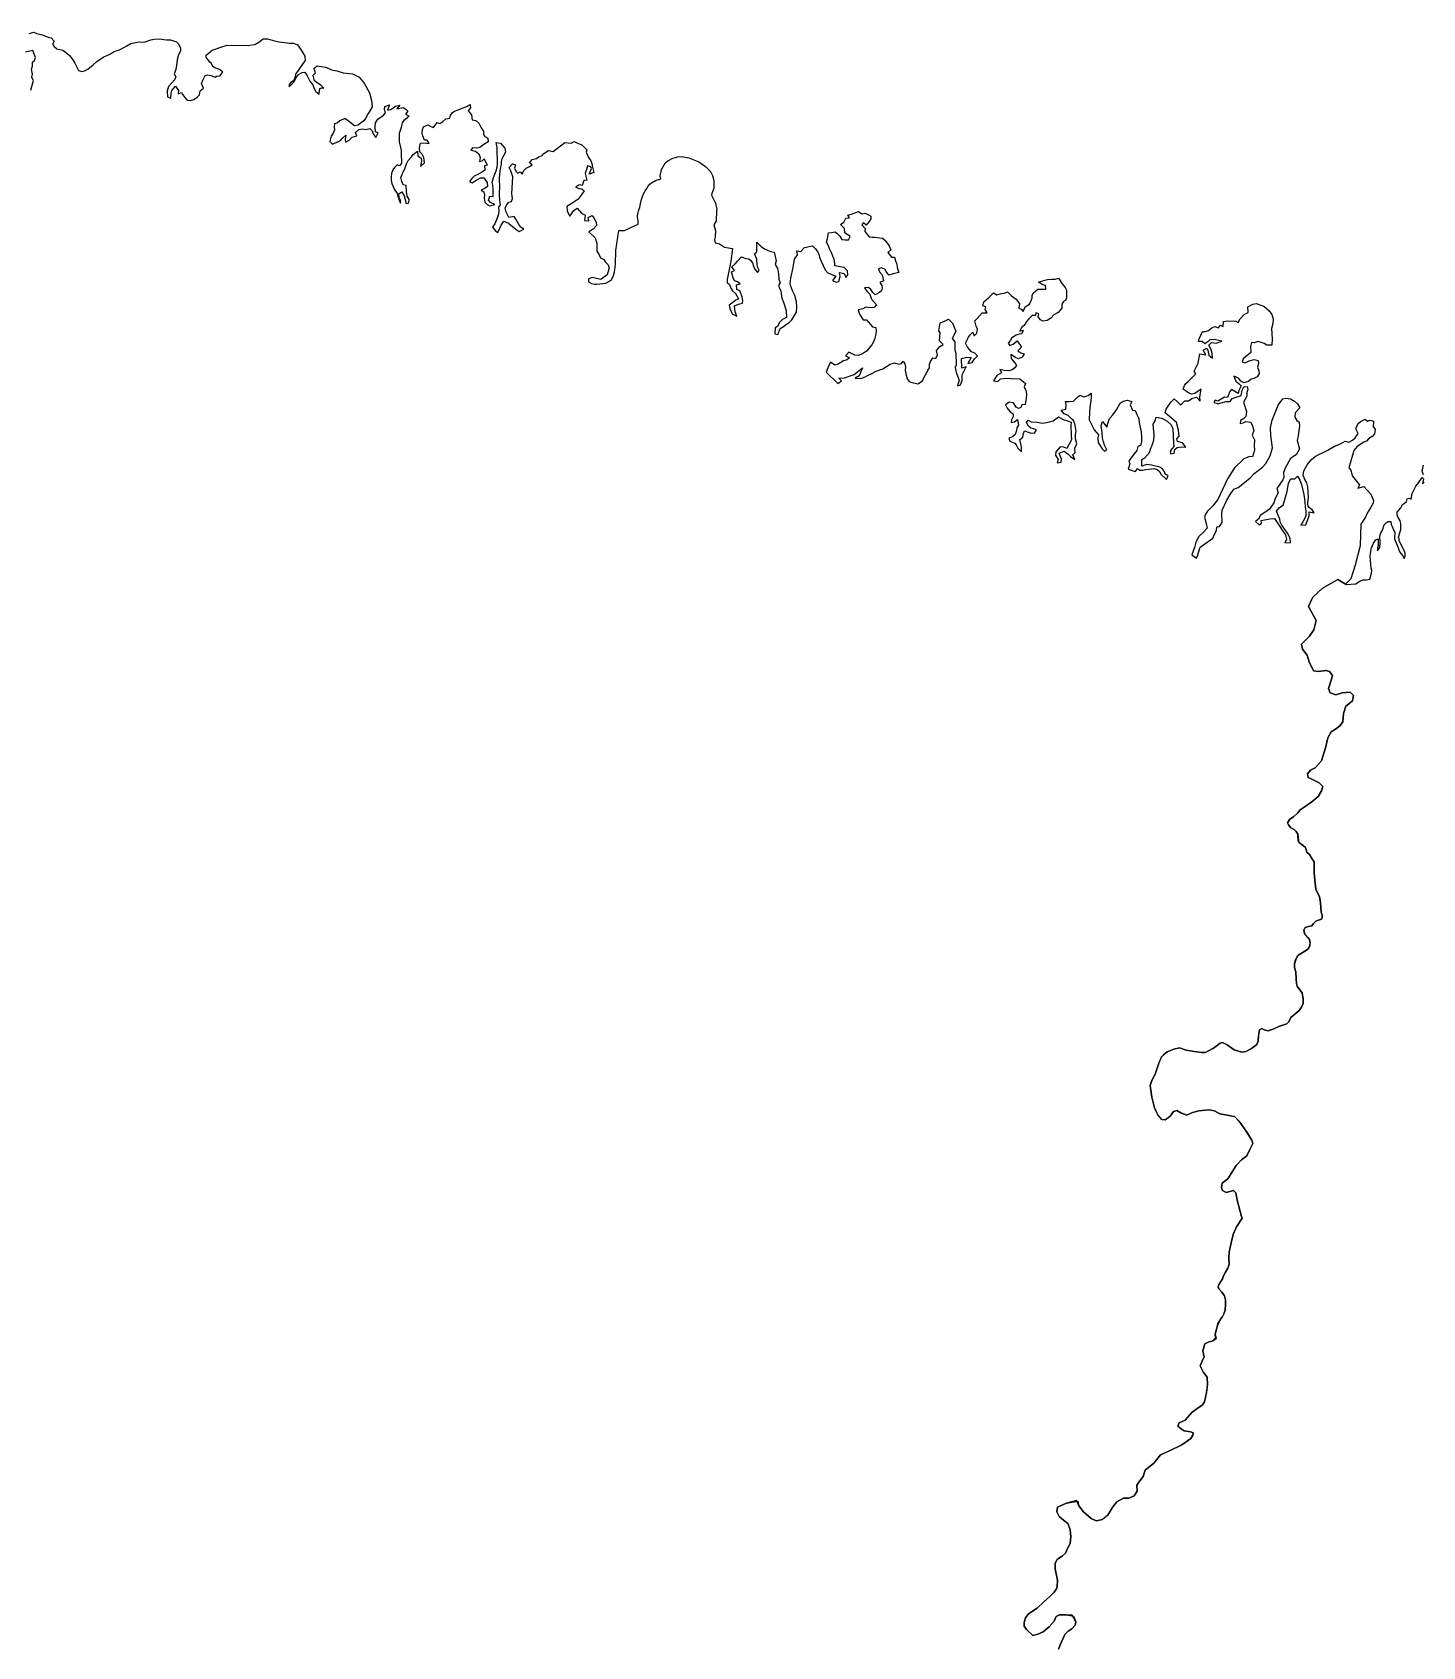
# Model space of a CAD drawing. Extents: x -74 to -34.8, y -33.8 to 5.3.
# Drawn here: x -47.581 to -46.018, y -2.397 to -0.581 of the extents above; entities that cross this region are included whole.
import ezdxf

# ---------------------------------------------------------------- set-up
doc = ezdxf.new("R2010")
doc.units = 0
doc.header["$LTSCALE"] = 2
doc.layers.add('UFEBRASIL', color=7, linetype='Continuous')

msp = doc.modelspace()

# ---------------------------------------------------------------- linework, layer by layer
at = {"layer": 'UFEBRASIL'}
for points in [[(-47.5847, -0.5829), (-47.5794, -0.5814), (-47.5761, -0.5826), (-47.57, -0.5841), (-47.5633, -0.587), (-47.5599, -0.5875), (-47.5565, -0.5915), (-47.5587, -0.5947), (-47.5566, -0.5973), (-47.5536, -0.6), (-47.5469, -0.6014), (-47.5424, -0.6047), (-47.5396, -0.6076), (-47.5356, -0.6125), (-47.5335, -0.6162), (-47.5293, -0.6243), (-47.5255, -0.6256), (-47.5225, -0.6247), (-47.5187, -0.6229), (-47.5129, -0.6178), (-47.5086, -0.6142), (-47.5017, -0.6092), (-47.4942, -0.6058), (-47.4893, -0.6029), (-47.4826, -0.6006), (-47.4748, -0.5965), (-47.4704, -0.5939), (-47.4653, -0.593), (-47.4611, -0.592), (-47.4578, -0.5926), (-47.4544, -0.592), (-47.4479, -0.59), (-47.4443, -0.5892), (-47.438, -0.5886), (-47.4333, -0.5893), (-47.4304, -0.5899), (-47.4258, -0.5899), (-47.4192, -0.592), (-47.4168, -0.5944), (-47.4147, -0.5993), (-47.4147, -0.6021), (-47.4171, -0.6077), (-47.4185, -0.6119), (-47.4186, -0.6161), (-47.4197, -0.6232), (-47.4217, -0.6279), (-47.4199, -0.6316), (-47.4213, -0.635), (-47.4279, -0.6422), (-47.4295, -0.6474), (-47.4291, -0.6538), (-47.4256, -0.6554), (-47.4251, -0.6497), (-47.4243, -0.6468), (-47.4203, -0.6421), (-47.4167, -0.6468), (-47.4174, -0.6504), (-47.4136, -0.6489), (-47.4121, -0.6516), (-47.4096, -0.6546), (-47.407, -0.6575), (-47.4031, -0.6582), (-47.3995, -0.6569), (-47.396, -0.6543), (-47.3933, -0.6515), (-47.3923, -0.6471), (-47.3889, -0.6443), (-47.3909, -0.6388), (-47.3892, -0.6346), (-47.3876, -0.6314), (-47.3872, -0.6302), (-47.3842, -0.6292), (-47.3805, -0.63), (-47.3776, -0.6309), (-47.3756, -0.632), (-47.3738, -0.6308), (-47.3698, -0.6305), (-47.3668, -0.626), (-47.3715, -0.6228), (-47.3758, -0.6213), (-47.3783, -0.6198), (-47.3798, -0.6166), (-47.3816, -0.615), (-47.3836, -0.6122), (-47.3859, -0.6093), (-47.3857, -0.6072), (-47.3788, -0.6013), (-47.3744, -0.5999), (-47.3691, -0.5982), (-47.362, -0.596), (-47.353, -0.5961), (-47.3496, -0.5958), (-47.3413, -0.5961), (-47.3368, -0.5959), (-47.3309, -0.5949), (-47.3266, -0.5925), (-47.3216, -0.5889), (-47.3167, -0.5889), (-47.309, -0.5911), (-47.3036, -0.592), (-47.2946, -0.5933), (-47.2921, -0.5934), (-47.2876, -0.5937), (-47.2829, -0.5956), (-47.2813, -0.5979), (-47.2783, -0.6025), (-47.2749, -0.6081), (-47.2742, -0.6132), (-47.2774, -0.6173), (-47.2806, -0.6222), (-47.2831, -0.6254), (-47.285, -0.6277), (-47.2861, -0.6323), (-47.2874, -0.6358), (-47.2906, -0.6377), (-47.2924, -0.64), (-47.2924, -0.6427), (-47.2897, -0.6402), (-47.2862, -0.6364), (-47.2849, -0.633), (-47.282, -0.6288), (-47.2779, -0.6264), (-47.2749, -0.6263), (-47.2723, -0.6302), (-47.269, -0.6364), (-47.2658, -0.6404), (-47.2651, -0.6425), (-47.2644, -0.6445), (-47.2623, -0.6479), (-47.2604, -0.6494), (-47.2589, -0.6513), (-47.2582, -0.6481), (-47.258, -0.6444), (-47.2557, -0.6439), (-47.2534, -0.644), (-47.2567, -0.6407), (-47.2607, -0.6381), (-47.2637, -0.6359), (-47.2646, -0.633), (-47.2653, -0.6295), (-47.2628, -0.6271), (-47.2636, -0.6242), (-47.2646, -0.622), (-47.2607, -0.6191), (-47.2513, -0.6206), (-47.2447, -0.6236), (-47.2387, -0.6248), (-47.2316, -0.627), (-47.2213, -0.6281), (-47.2135, -0.6317), (-47.208, -0.6384), (-47.202, -0.6495), (-47.1998, -0.6582), (-47.199, -0.6652), (-47.2015, -0.6695), (-47.2036, -0.6725), (-47.2066, -0.6784), (-47.2083, -0.6808), (-47.2125, -0.6838), (-47.2146, -0.6859), (-47.219, -0.6864), (-47.2272, -0.6801), (-47.2299, -0.6784), (-47.2355, -0.6808), (-47.2383, -0.6834), (-47.2413, -0.6844), (-47.2417, -0.6876), (-47.2413, -0.6911), (-47.2428, -0.6946), (-47.245, -0.6983), (-47.2465, -0.7041), (-47.2437, -0.7073), (-47.2405, -0.7056), (-47.2378, -0.7046), (-47.2348, -0.7032), (-47.2321, -0.6999), (-47.2285, -0.697), (-47.2294, -0.7018), (-47.2292, -0.705), (-47.2251, -0.7029), (-47.2216, -0.6992), (-47.2163, -0.6978), (-47.2176, -0.694), (-47.2141, -0.6906), (-47.2097, -0.6901), (-47.206, -0.6907), (-47.2016, -0.6895), (-47.1989, -0.6923), (-47.198, -0.6955), (-47.195, -0.6995), (-47.1921, -0.6945), (-47.1953, -0.6932), (-47.1956, -0.6878), (-47.1951, -0.6833), (-47.1925, -0.679), (-47.1864, -0.6746), (-47.1841, -0.672), (-47.1853, -0.6682), (-47.1847, -0.6648), (-47.1796, -0.6631), (-47.1819, -0.669), (-47.1781, -0.6681), (-47.1753, -0.6663), (-47.1728, -0.6644), (-47.168, -0.6632), (-47.1714, -0.6676), (-47.1641, -0.6659), (-47.161, -0.6678), (-47.1588, -0.67), (-47.1615, -0.6734), (-47.1578, -0.6752), (-47.1603, -0.6784), (-47.1633, -0.6807), (-47.1654, -0.683), (-47.1666, -0.6885), (-47.1686, -0.695), (-47.1688, -0.6982), (-47.1687, -0.7045), (-47.1671, -0.7109), (-47.1664, -0.7142), (-47.1666, -0.7173), (-47.1659, -0.7287), (-47.1683, -0.7315), (-47.1711, -0.7304), (-47.1738, -0.7333), (-47.1757, -0.736), (-47.1771, -0.74), (-47.1778, -0.7439), (-47.1777, -0.7475), (-47.1768, -0.7515), (-47.1754, -0.7548), (-47.1744, -0.7578), (-47.1711, -0.7626), (-47.1697, -0.7666), (-47.1688, -0.7702), (-47.1671, -0.7736), (-47.1673, -0.7702), (-47.1685, -0.7673), (-47.169, -0.763), (-47.1656, -0.7606), (-47.1629, -0.7652), (-47.1607, -0.774), (-47.1578, -0.773), (-47.1574, -0.7692), (-47.1597, -0.7656), (-47.1605, -0.7605), (-47.1607, -0.7538), (-47.1642, -0.7527), (-47.1657, -0.7492), (-47.1669, -0.7446), (-47.1656, -0.7419), (-47.1639, -0.7376), (-47.1624, -0.735), (-47.1605, -0.7294), (-47.1585, -0.7257), (-47.1547, -0.7213), (-47.1529, -0.7186), (-47.1482, -0.7151), (-47.1478, -0.7201), (-47.1439, -0.7228), (-47.1434, -0.7259), (-47.1448, -0.7321), (-47.1403, -0.7281), (-47.1408, -0.7223), (-47.1427, -0.7184), (-47.1455, -0.7156), (-47.1457, -0.7112), (-47.1445, -0.706), (-47.1411, -0.7055), (-47.1351, -0.7063), (-47.137, -0.7028), (-47.1401, -0.7025), (-47.1419, -0.6979), (-47.1429, -0.6949), (-47.1424, -0.6908), (-47.1413, -0.6877), (-47.1366, -0.6854), (-47.1332, -0.6874), (-47.1299, -0.6883), (-47.1261, -0.6829), (-47.1228, -0.6839), (-47.1196, -0.6818), (-47.1161, -0.6787), (-47.1117, -0.678), (-47.1108, -0.675), (-47.109, -0.6719), (-47.1065, -0.6701), (-47.1023, -0.6686), (-47.0978, -0.6667), (-47.0927, -0.6648), (-47.0887, -0.6626), (-47.0886, -0.6663), (-47.0911, -0.6696), (-47.0872, -0.6743), (-47.0864, -0.6797), (-47.0826, -0.6805), (-47.079, -0.6835), (-47.0763, -0.6887), (-47.0737, -0.6926), (-47.074, -0.6959), (-47.0723, -0.6984), (-47.0691, -0.7005), (-47.0687, -0.7045), (-47.0736, -0.7075), (-47.078, -0.7109), (-47.0814, -0.7117), (-47.0861, -0.7113), (-47.0879, -0.714), (-47.0827, -0.715), (-47.0792, -0.7179), (-47.0775, -0.722), (-47.0783, -0.7267), (-47.0752, -0.7259), (-47.0729, -0.7236), (-47.0696, -0.7306), (-47.0728, -0.7315), (-47.0722, -0.7363), (-47.0761, -0.7392), (-47.0795, -0.7409), (-47.0842, -0.7433), (-47.0868, -0.7459), (-47.0897, -0.7493), (-47.0864, -0.7508), (-47.082, -0.7476), (-47.0773, -0.745), (-47.0733, -0.745), (-47.0698, -0.7502), (-47.0692, -0.7546), (-47.072, -0.7565), (-47.0765, -0.7588), (-47.0735, -0.7606), (-47.0726, -0.7641), (-47.0729, -0.7679), (-47.0724, -0.7723), (-47.0696, -0.775), (-47.0667, -0.7765), (-47.0609, -0.7751), (-47.0659, -0.7728), (-47.0682, -0.77), (-47.0668, -0.7658), (-47.0631, -0.7661), (-47.0631, -0.7584), (-47.0634, -0.7534), (-47.0639, -0.7504), (-47.0627, -0.7448), (-47.0595, -0.7372), (-47.0586, -0.7331), (-47.0581, -0.7292), (-47.058, -0.7258), (-47.0584, -0.7156), (-47.0584, -0.711), (-47.0595, -0.7051), (-47.0548, -0.7061), (-47.0499, -0.7115), (-47.0492, -0.7161), (-47.0512, -0.7202), (-47.0531, -0.7236), (-47.0538, -0.7266), (-47.054, -0.7302), (-47.055, -0.7346), (-47.0556, -0.738), (-47.0561, -0.7451), (-47.0562, -0.7488), (-47.056, -0.7531), (-47.0561, -0.7637), (-47.0559, -0.7709), (-47.0549, -0.7754), (-47.0571, -0.7781), (-47.0567, -0.782), (-47.0568, -0.7859), (-47.058, -0.7892), (-47.0612, -0.7966), (-47.0636, -0.8005), (-47.0608, -0.8044), (-47.0577, -0.8063), (-47.0553, -0.8017), (-47.0538, -0.7982), (-47.0509, -0.7937), (-47.0456, -0.796), (-47.0431, -0.7982), (-47.0396, -0.8007), (-47.0372, -0.803), (-47.0337, -0.8055), (-47.0284, -0.8029), (-47.0317, -0.8004), (-47.034, -0.7976), (-47.0361, -0.7942), (-47.0374, -0.7915), (-47.0395, -0.7886), (-47.0454, -0.7898), (-47.0485, -0.7835), (-47.0493, -0.779), (-47.0481, -0.7756), (-47.0453, -0.7725), (-47.0424, -0.7715), (-47.0412, -0.7682), (-47.0418, -0.763), (-47.0409, -0.7438), (-47.0431, -0.7371), (-47.0448, -0.7335), (-47.0411, -0.7293), (-47.0378, -0.7304), (-47.0388, -0.7341), (-47.0376, -0.7374), (-47.0353, -0.7397), (-47.0325, -0.7383), (-47.0303, -0.7408), (-47.0283, -0.7369), (-47.026, -0.734), (-47.0219, -0.7322), (-47.0191, -0.7304), (-47.0222, -0.7282), (-47.0189, -0.7243), (-47.0142, -0.7233), (-47.0114, -0.7215), (-47.0079, -0.7199), (-47.0059, -0.7178), (-47.0008, -0.7144), (-46.9954, -0.7154), (-46.9822, -0.7053), (-46.9754, -0.7059), (-46.9719, -0.7042), (-46.9687, -0.7058), (-46.9632, -0.7078), (-46.9577, -0.7134), (-46.9584, -0.7163), (-46.9569, -0.7195), (-46.9557, -0.7222), (-46.9531, -0.7259), (-46.952, -0.729), (-46.9513, -0.7331), (-46.9497, -0.7391), (-46.9548, -0.7409), (-46.9525, -0.7346), (-46.9531, -0.7326), (-46.9567, -0.7315), (-46.9581, -0.7356), (-46.9594, -0.7401), (-46.9577, -0.7476), (-46.9609, -0.748), (-46.9627, -0.7537), (-46.9659, -0.7529), (-46.9703, -0.7552), (-46.9667, -0.7569), (-46.9633, -0.7574), (-46.9605, -0.7597), (-46.9638, -0.7645), (-46.9674, -0.7691), (-46.9732, -0.7731), (-46.98, -0.7774), (-46.9796, -0.7826), (-46.9766, -0.788), (-46.9722, -0.7816), (-46.9683, -0.7793), (-46.9636, -0.7849), (-46.9596, -0.7871), (-46.9601, -0.7931), (-46.9555, -0.7932), (-46.9562, -0.7896), (-46.9517, -0.7874), (-46.9497, -0.7899), (-46.947, -0.7949), (-46.9468, -0.7985), (-46.9505, -0.8028), (-46.9553, -0.8059), (-46.9483, -0.8125), (-46.9463, -0.8183), (-46.9463, -0.8273), (-46.9436, -0.8315), (-46.9423, -0.8348), (-46.9384, -0.8368), (-46.9365, -0.8398), (-46.9336, -0.8428), (-46.9326, -0.8463), (-46.9348, -0.8541), (-46.9419, -0.8594), (-46.9516, -0.8572), (-46.9558, -0.8585), (-46.9559, -0.8618), (-46.9523, -0.864), (-46.9491, -0.8645), (-46.9465, -0.8644), (-46.9361, -0.8633), (-46.9303, -0.8599), (-46.928, -0.8561), (-46.9264, -0.8512), (-46.9252, -0.8421), (-46.9248, -0.8268), (-46.9215, -0.8041), (-46.9152, -0.8044), (-46.9032, -0.7988), (-46.8998, -0.7972), (-46.9, -0.7937), (-46.9004, -0.7912), (-46.9006, -0.7898), (-46.9007, -0.7878), (-46.8991, -0.781), (-46.898, -0.7784), (-46.8979, -0.7779), (-46.8973, -0.7741), (-46.8965, -0.7704), (-46.895, -0.766), (-46.8942, -0.7637), (-46.8929, -0.7611), (-46.8921, -0.7596), (-46.8903, -0.7569), (-46.8885, -0.7544), (-46.8866, -0.7523), (-46.885, -0.7508), (-46.8802, -0.7479), (-46.8745, -0.746), (-46.875, -0.7426), (-46.8737, -0.7358), (-46.8705, -0.7305), (-46.8682, -0.7273), (-46.8664, -0.7258), (-46.8609, -0.7229), (-46.858, -0.7221), (-46.8557, -0.7215), (-46.8507, -0.7211), (-46.843, -0.7226), (-46.8318, -0.727), (-46.824, -0.7321), (-46.8186, -0.738), (-46.8162, -0.7423), (-46.8146, -0.7479), (-46.8149, -0.7566), (-46.8171, -0.7626), (-46.8175, -0.7644), (-46.8128, -0.7736), (-46.8115, -0.7805), (-46.8117, -0.7826), (-46.8123, -0.7932), (-46.8146, -0.798), (-46.8129, -0.8044), (-46.8134, -0.8114), (-46.8139, -0.8142), (-46.8131, -0.8182), (-46.8113, -0.8185), (-46.8084, -0.8193), (-46.8029, -0.8228), (-46.7936, -0.8244), (-46.7957, -0.8388), (-46.7999, -0.8593), (-46.7996, -0.8626), (-46.7971, -0.865), (-46.7956, -0.869), (-46.7936, -0.8719), (-46.7903, -0.8749), (-46.7871, -0.881), (-46.7899, -0.8825), (-46.7933, -0.8851), (-46.7975, -0.8882), (-46.7969, -0.8919), (-46.7942, -0.8979), (-46.7889, -0.9004), (-46.7906, -0.8958), (-46.7915, -0.8891), (-46.7871, -0.8871), (-46.7824, -0.886), (-46.7823, -0.8828), (-46.7829, -0.8787), (-46.7854, -0.8722), (-46.789, -0.8704), (-46.7893, -0.8653), (-46.7852, -0.8643), (-46.7882, -0.8619), (-46.7915, -0.861), (-46.7931, -0.8573), (-46.7949, -0.8508), (-46.7916, -0.8493), (-46.7944, -0.8451), (-46.7906, -0.8416), (-46.7882, -0.8389), (-46.7836, -0.834), (-46.7791, -0.8356), (-46.7755, -0.8361), (-46.7732, -0.8379), (-46.7712, -0.8406), (-46.7703, -0.8445), (-46.7688, -0.8476), (-46.7658, -0.8515), (-46.7639, -0.8488), (-46.7653, -0.846), (-46.7659, -0.8427), (-46.7664, -0.8365), (-46.7689, -0.8306), (-46.7665, -0.8282), (-46.7664, -0.8175), (-46.7614, -0.8224), (-46.7577, -0.825), (-46.7543, -0.8262), (-46.7512, -0.828), (-46.747, -0.8286), (-46.7447, -0.8385), (-46.7458, -0.8425), (-46.743, -0.8471), (-46.742, -0.8529), (-46.7416, -0.8589), (-46.7403, -0.8629), (-46.7421, -0.866), (-46.7409, -0.8692), (-46.7393, -0.8726), (-46.7384, -0.8805), (-46.7363, -0.8849), (-46.7334, -0.8943), (-46.7332, -0.902), (-46.7374, -0.9044), (-46.7414, -0.908), (-46.7428, -0.9119), (-46.7457, -0.9137), (-46.7463, -0.9204), (-46.7427, -0.921), (-46.7403, -0.9146), (-46.7366, -0.912), (-46.7331, -0.9097), (-46.7301, -0.9075), (-46.7271, -0.9046), (-46.724, -0.9), (-46.7219, -0.8961), (-46.7216, -0.8899), (-46.7217, -0.8845), (-46.7237, -0.8772), (-46.726, -0.8728), (-46.7283, -0.8668), (-46.7289, -0.8637), (-46.7283, -0.858), (-46.7257, -0.8457), (-46.7239, -0.8365), (-46.7206, -0.8317), (-46.7216, -0.8271), (-46.7168, -0.8277), (-46.7128, -0.8232), (-46.7037, -0.8216), (-46.7009, -0.8244), (-46.698, -0.8279), (-46.6966, -0.8309), (-46.6958, -0.8342), (-46.694, -0.8388), (-46.6897, -0.8486), (-46.6864, -0.852), (-46.6775, -0.8555), (-46.6813, -0.8605), (-46.677, -0.8624), (-46.6741, -0.8616), (-46.6728, -0.8559), (-46.6734, -0.8514), (-46.6683, -0.8526), (-46.6662, -0.8569), (-46.664, -0.8541), (-46.6645, -0.8497), (-46.6681, -0.8457), (-46.6726, -0.8452), (-46.6788, -0.8439), (-46.6785, -0.8408), (-46.6795, -0.837), (-46.6822, -0.8301), (-46.6847, -0.8249), (-46.6859, -0.8215), (-46.6879, -0.8175), (-46.6869, -0.8133), (-46.6857, -0.8068), (-46.6823, -0.8065), (-46.6784, -0.8058), (-46.676, -0.8076), (-46.6729, -0.8106), (-46.6707, -0.8145), (-46.667, -0.8148), (-46.6632, -0.8146), (-46.6615, -0.811), (-46.6674, -0.8067), (-46.6677, -0.8018), (-46.6723, -0.7975), (-46.6685, -0.7947), (-46.6663, -0.7904), (-46.6622, -0.7899), (-46.6642, -0.7869), (-46.6599, -0.7857), (-46.6521, -0.783), (-46.6485, -0.7855), (-46.6444, -0.7847), (-46.641, -0.7868), (-46.6381, -0.7883), (-46.6381, -0.7913), (-46.6399, -0.7943), (-46.6436, -0.7983), (-46.6465, -0.7954), (-46.6485, -0.798), (-46.6446, -0.8019), (-46.6449, -0.8052), (-46.64, -0.8113), (-46.6367, -0.8116), (-46.6336, -0.8118), (-46.625, -0.8128), (-46.6226, -0.8151), (-46.6176, -0.8213), (-46.6156, -0.8261), (-46.619, -0.829), (-46.615, -0.8341), (-46.6115, -0.8341), (-46.6104, -0.8382), (-46.6089, -0.8421), (-46.6084, -0.8458), (-46.6068, -0.8514), (-46.6132, -0.8529), (-46.6181, -0.8543), (-46.6209, -0.8504), (-46.6226, -0.8477), (-46.6262, -0.8461), (-46.6295, -0.8475), (-46.6285, -0.8507), (-46.6254, -0.854), (-46.6238, -0.861), (-46.6279, -0.8627), (-46.6257, -0.8661), (-46.6256, -0.869), (-46.6263, -0.8721), (-46.6284, -0.8741), (-46.6334, -0.8764), (-46.6358, -0.8739), (-46.6381, -0.8706), (-46.641, -0.8685), (-46.6452, -0.8688), (-46.6428, -0.8726), (-46.6392, -0.8759), (-46.6376, -0.8816), (-46.6319, -0.8879), (-46.6346, -0.8908), (-46.6393, -0.8913), (-46.6438, -0.8905), (-46.6473, -0.8924), (-46.6523, -0.8936), (-46.6511, -0.8984), (-46.647, -0.9048), (-46.6431, -0.9045), (-46.6362, -0.9124), (-46.6327, -0.9133), (-46.6323, -0.9171), (-46.6324, -0.9207), (-46.6338, -0.9252), (-46.6347, -0.9286), (-46.6372, -0.9327), (-46.6431, -0.94), (-46.6477, -0.943), (-46.6524, -0.9447), (-46.6563, -0.9443), (-46.6628, -0.9409), (-46.6666, -0.9453), (-46.6623, -0.9475), (-46.6647, -0.9498), (-46.6688, -0.9508), (-46.6749, -0.9546), (-46.6786, -0.9556), (-46.6837, -0.9522), (-46.6865, -0.9586), (-46.6883, -0.9635), (-46.6753, -0.9762), (-46.6712, -0.9733), (-46.674, -0.9701), (-46.6678, -0.9699), (-46.6569, -0.9662), (-46.6476, -0.9585), (-46.6514, -0.9677), (-46.6558, -0.9704), (-46.6496, -0.9708), (-46.6447, -0.9689), (-46.6418, -0.9674), (-46.6379, -0.9654), (-46.6322, -0.9624), (-46.6247, -0.9598), (-46.6163, -0.9545), (-46.6115, -0.9529), (-46.6068, -0.9546), (-46.6037, -0.9537), (-46.6018, -0.9513), (-46.5998, -0.9541), (-46.5992, -0.958), (-46.5995, -0.9611), (-46.5985, -0.9668), (-46.5974, -0.9709), (-46.5952, -0.9742), (-46.5931, -0.9749), (-46.5852, -0.9766), (-46.58, -0.9734), (-46.5786, -0.9698), (-46.5772, -0.9672), (-46.5757, -0.9647), (-46.5741, -0.9614), (-46.5723, -0.9586), (-46.5723, -0.9546), (-46.571, -0.9516), (-46.5685, -0.9476), (-46.565, -0.9481), (-46.5631, -0.9441), (-46.5645, -0.9392), (-46.5606, -0.9348), (-46.5569, -0.9325), (-46.561, -0.9284), (-46.5601, -0.919), (-46.5617, -0.9172), (-46.5603, -0.9081), (-46.556, -0.9064), (-46.551, -0.9039), (-46.5464, -0.9083), (-46.5425, -0.9176), (-46.5441, -0.9208), (-46.5469, -0.9258), (-46.5439, -0.9296), (-46.5437, -0.9326), (-46.5438, -0.9387), (-46.5427, -0.9422), (-46.5424, -0.9552), (-46.5432, -0.9583), (-46.5421, -0.964), (-46.5387, -0.9724), (-46.5409, -0.979), (-46.5372, -0.9776), (-46.5354, -0.9728), (-46.5353, -0.9666), (-46.531, -0.9577), (-46.536, -0.9589), (-46.5361, -0.9483), (-46.5301, -0.9467), (-46.5253, -0.9472), (-46.529, -0.9538), (-46.5244, -0.9528), (-46.5215, -0.9486), (-46.5183, -0.9454), (-46.5213, -0.9423), (-46.5249, -0.9408), (-46.5272, -0.9382), (-46.5298, -0.9345), (-46.5317, -0.9308), (-46.5282, -0.9243), (-46.5264, -0.9215), (-46.5233, -0.9184), (-46.5221, -0.9226), (-46.5189, -0.9198), (-46.5184, -0.9153), (-46.5199, -0.9118), (-46.5212, -0.9057), (-46.5185, -0.9033), (-46.5131, -0.8968), (-46.5074, -0.8968), (-46.5096, -0.893), (-46.5088, -0.8901), (-46.5124, -0.8888), (-46.511, -0.8843), (-46.5058, -0.8798), (-46.5002, -0.8745), (-46.4966, -0.8766), (-46.4911, -0.8752), (-46.4877, -0.8747), (-46.4846, -0.8731), (-46.4799, -0.8776), (-46.4748, -0.8813), (-46.4709, -0.8868), (-46.4718, -0.8914), (-46.4691, -0.8927), (-46.4668, -0.8952), (-46.4647, -0.89), (-46.4599, -0.8869), (-46.4579, -0.8828), (-46.4566, -0.88), (-46.4569, -0.8769), (-46.4551, -0.8744), (-46.4502, -0.8702), (-46.4415, -0.8703), (-46.4416, -0.8661), (-46.4447, -0.8653), (-46.4497, -0.8625), (-46.4426, -0.8599), (-46.4394, -0.8594), (-46.4348, -0.8588), (-46.4309, -0.8591), (-46.427, -0.8579), (-46.423, -0.8643), (-46.4196, -0.8683), (-46.4183, -0.8714), (-46.4183, -0.8787), (-46.4189, -0.8826), (-46.4216, -0.8842), (-46.4234, -0.8871), (-46.4233, -0.8915), (-46.4253, -0.894), (-46.4275, -0.8964), (-46.4324, -0.899), (-46.4359, -0.9027), (-46.4397, -0.9055), (-46.4448, -0.9061), (-46.4475, -0.9045), (-46.4499, -0.9015), (-46.4493, -0.8978), (-46.4526, -0.8968), (-46.4531, -0.8999), (-46.4567, -0.8997), (-46.4605, -0.9034), (-46.4631, -0.9065), (-46.4659, -0.9111), (-46.4687, -0.9133), (-46.4706, -0.9176), (-46.4668, -0.9162), (-46.4684, -0.9205), (-46.4715, -0.9209), (-46.4747, -0.9219), (-46.4795, -0.9248), (-46.4814, -0.9284), (-46.4838, -0.931), (-46.4818, -0.9334), (-46.4783, -0.9322), (-46.4735, -0.9284), (-46.4688, -0.9354), (-46.4729, -0.9394), (-46.4695, -0.9419), (-46.4656, -0.9429), (-46.468, -0.9465), (-46.4721, -0.9486), (-46.4756, -0.9471), (-46.4808, -0.9437), (-46.4805, -0.9482), (-46.4764, -0.9531), (-46.4743, -0.9562), (-46.4762, -0.9587), (-46.4791, -0.9609), (-46.4829, -0.9619), (-46.4882, -0.9618), (-46.4931, -0.9607), (-46.4912, -0.9643), (-46.4966, -0.9672), (-46.5003, -0.9734), (-46.4953, -0.974), (-46.4923, -0.971), (-46.4857, -0.9703), (-46.4805, -0.9707), (-46.4708, -0.9709), (-46.4644, -0.9761), (-46.4659, -0.98), (-46.464, -0.9842), (-46.4633, -0.9881), (-46.4635, -0.9929), (-46.4645, -0.9998), (-46.4683, -1.0004), (-46.4694, -1.0031), (-46.4722, -1.0044), (-46.4747, -1.0029), (-46.4776, -0.9979), (-46.4826, -0.9973), (-46.4867, -1.0003), (-46.4849, -1.004), (-46.4815, -1.008), (-46.4783, -1.0102), (-46.478, -1.0132), (-46.4801, -1.017), (-46.4802, -1.0203), (-46.4766, -1.0193), (-46.4734, -1.0169), (-46.472, -1.023), (-46.4741, -1.0262), (-46.4743, -1.0293), (-46.4757, -1.0336), (-46.479, -1.0364), (-46.4831, -1.0377), (-46.4819, -1.0412), (-46.4764, -1.0432), (-46.4746, -1.0453), (-46.473, -1.049), (-46.4706, -1.0514), (-46.4687, -1.0533), (-46.4687, -1.0475), (-46.4696, -1.0443), (-46.4707, -1.0391), (-46.4673, -1.0365), (-46.4664, -1.0326), (-46.4654, -1.0295), (-46.4589, -1.0316), (-46.454, -1.0322), (-46.4518, -1.0283), (-46.4553, -1.0272), (-46.4584, -1.0264), (-46.461, -1.0243), (-46.4631, -1.02), (-46.4612, -1.0175), (-46.4579, -1.0193), (-46.4512, -1.0196), (-46.4449, -1.0208), (-46.4386, -1.0197), (-46.4332, -1.0181), (-46.4271, -1.0139), (-46.4217, -1.0169), (-46.4172, -1.0183), (-46.4129, -1.0198), (-46.4131, -1.0235), (-46.4129, -1.0346), (-46.4126, -1.0398), (-46.4179, -1.0494), (-46.4212, -1.0478), (-46.4254, -1.0474), (-46.4303, -1.0532), (-46.4306, -1.057), (-46.4276, -1.0619), (-46.4287, -1.0654), (-46.4242, -1.0649), (-46.4239, -1.0614), (-46.4251, -1.0576), (-46.4264, -1.0545), (-46.4208, -1.0522), (-46.4161, -1.0556), (-46.4137, -1.0585), (-46.4087, -1.0619), (-46.4111, -1.0566), (-46.4085, -1.0539), (-46.4088, -1.049), (-46.4066, -1.0441), (-46.408, -1.0385), (-46.408, -1.0336), (-46.4072, -1.0299), (-46.4082, -1.0253), (-46.4088, -1.0217), (-46.4103, -1.0178), (-46.4129, -1.0156), (-46.4163, -1.0123), (-46.4209, -1.0102), (-46.4241, -1.0064), (-46.4189, -1.005), (-46.4187, -1.0001), (-46.4192, -0.9964), (-46.415, -0.9966), (-46.4102, -0.9961), (-46.4054, -0.9911), (-46.4028, -0.9893), (-46.3989, -0.9912), (-46.3936, -0.9897), (-46.3904, -0.9871), (-46.3904, -0.9923), (-46.3919, -1.0038), (-46.3924, -1.0086), (-46.3928, -1.0171), (-46.3869, -1.0284), (-46.3822, -1.0339), (-46.3828, -1.0374), (-46.3826, -1.0429), (-46.3811, -1.045), (-46.3779, -1.0496), (-46.3754, -1.0523), (-46.3726, -1.0509), (-46.3753, -1.0455), (-46.3766, -1.0419), (-46.3775, -1.0374), (-46.3781, -1.0314), (-46.3791, -1.0238), (-46.3776, -1.019), (-46.3727, -1.0254), (-46.3717, -1.0211), (-46.3697, -1.0157), (-46.366, -1.0115), (-46.3618, -1.0059), (-46.3579, -0.9985), (-46.3543, -0.9963), (-46.3498, -0.9952), (-46.3447, -0.9966), (-46.3465, -1.0004), (-46.344, -1.0061), (-46.3409, -1.0068), (-46.3387, -1.012), (-46.3368, -1.0158), (-46.3363, -1.0204), (-46.3343, -1.0306), (-46.3338, -1.0371), (-46.3338, -1.0421), (-46.335, -1.046), (-46.3379, -1.0471), (-46.3391, -1.0515), (-46.342, -1.0553), (-46.3479, -1.0634), (-46.3468, -1.0665), (-46.3489, -1.0726), (-46.3432, -1.0744), (-46.3405, -1.0751), (-46.3385, -1.0717), (-46.3357, -1.0736), (-46.3326, -1.0739), (-46.3289, -1.0729), (-46.3198, -1.0718), (-46.3163, -1.0728), (-46.3137, -1.0752), (-46.312, -1.0781), (-46.3056, -1.0843), (-46.3037, -1.0797), (-46.3069, -1.0787), (-46.3082, -1.0748), (-46.3104, -1.072), (-46.3131, -1.0702), (-46.3224, -1.0682), (-46.3278, -1.0675), (-46.3334, -1.0692), (-46.3333, -1.0618), (-46.3304, -1.0602), (-46.3247, -1.0539), (-46.3238, -1.0503), (-46.3217, -1.0458), (-46.3198, -1.0401), (-46.3196, -1.0342), (-46.3206, -1.0221), (-46.3187, -1.019), (-46.3173, -1.0143), (-46.3108, -1.0152), (-46.3051, -1.0188), (-46.3005, -1.0228), (-46.2986, -1.0271), (-46.2979, -1.043), (-46.2973, -1.047), (-46.3012, -1.0516), (-46.3011, -1.0552), (-46.2972, -1.0545), (-46.2962, -1.0506), (-46.2935, -1.0482), (-46.2885, -1.0474), (-46.2838, -1.0479), (-46.2875, -1.0431), (-46.2933, -1.0415), (-46.2939, -1.0384), (-46.2913, -1.0355), (-46.292, -1.0288), (-46.2946, -1.02), (-46.2974, -1.0174), (-46.3073, -1.0094), (-46.3062, -1.005), (-46.3009, -0.9974), (-46.2971, -0.9937), (-46.2932, -0.9968), (-46.2899, -1.0001), (-46.2875, -0.9984), (-46.285, -0.9958), (-46.2811, -0.9957), (-46.2773, -0.9932), (-46.2718, -0.9916), (-46.2677, -0.9962), (-46.2681, -0.9913), (-46.2665, -0.9828), (-46.2738, -0.9877), (-46.2771, -0.9881), (-46.2804, -0.9871), (-46.2871, -0.9827), (-46.2856, -0.9786), (-46.2839, -0.9761), (-46.2809, -0.9738), (-46.2725, -0.9653), (-46.2744, -0.9623), (-46.2699, -0.9535), (-46.2682, -0.943), (-46.2615, -0.9442), (-46.2643, -0.9387), (-46.2612, -0.9367), (-46.2591, -0.9388), (-46.2579, -0.9443), (-46.2539, -0.9477), (-46.2543, -0.9427), (-46.2559, -0.9373), (-46.2581, -0.9333), (-46.2549, -0.9302), (-46.2499, -0.9308), (-46.2434, -0.9285), (-46.2501, -0.9271), (-46.2567, -0.9269), (-46.259, -0.9296), (-46.2625, -0.9315), (-46.2657, -0.9291), (-46.2697, -0.9291), (-46.269, -0.926), (-46.2651, -0.9178), (-46.2619, -0.9177), (-46.2586, -0.9168), (-46.2547, -0.9135), (-46.2513, -0.9121), (-46.2473, -0.9136), (-46.2449, -0.9105), (-46.2418, -0.9121), (-46.2417, -0.9065), (-46.237, -0.9058), (-46.2336, -0.9061), (-46.2307, -0.9059), (-46.2277, -0.9062), (-46.2249, -0.9078), (-46.223, -0.9034), (-46.2184, -0.8988), (-46.2139, -0.8966), (-46.2143, -0.89), (-46.2084, -0.8871), (-46.2047, -0.8864), (-46.1963, -0.8893), (-46.1901, -0.8944), (-46.1872, -0.8986), (-46.1856, -0.9035), (-46.1861, -0.9089), (-46.1876, -0.9143), (-46.1869, -0.9261), (-46.1871, -0.9333), (-46.1929, -0.9333), (-46.196, -0.9312), (-46.2024, -0.929), (-46.2069, -0.9304), (-46.2101, -0.9302), (-46.2111, -0.9346), (-46.211, -0.9415), (-46.2196, -0.9487), (-46.2206, -0.952), (-46.2171, -0.9531), (-46.2127, -0.9509), (-46.2072, -0.9493), (-46.2027, -0.9505), (-46.2023, -0.9538), (-46.2034, -0.9579), (-46.2019, -0.9619), (-46.2016, -0.9649), (-46.2038, -0.9686), (-46.2073, -0.9705), (-46.2103, -0.9713), (-46.2134, -0.974), (-46.2186, -0.9754), (-46.2221, -0.9735), (-46.2248, -0.9703), (-46.2298, -0.968), (-46.2278, -0.9735), (-46.2238, -0.9767), (-46.2217, -0.9789), (-46.2245, -0.9843), (-46.225, -0.9875), (-46.2325, -0.983), (-46.2346, -0.9854), (-46.237, -0.9919), (-46.2406, -0.9917), (-46.2479, -0.9961), (-46.2508, -0.9952), (-46.2524, -0.9977), (-46.2477, -0.9993), (-46.2441, -0.998), (-46.2385, -0.9965), (-46.2341, -0.9964), (-46.2319, -0.9932), (-46.2217, -0.9897), (-46.2207, -0.9836), (-46.2186, -0.9802), (-46.2151, -0.9797), (-46.2142, -0.9832), (-46.2153, -0.9863), (-46.2152, -0.9905), (-46.219, -0.9971), (-46.2156, -1.0076), (-46.2163, -1.0133), (-46.2187, -1.0155), (-46.2224, -1.018), (-46.2227, -1.0211), (-46.2195, -1.0206), (-46.2163, -1.0191), (-46.2109, -1.0199), (-46.2092, -1.0231), (-46.2075, -1.029), (-46.2095, -1.0344), (-46.2066, -1.0398), (-46.2069, -1.046), (-46.2067, -1.0513), (-46.2091, -1.0587), (-46.2124, -1.0583), (-46.2188, -1.0608), (-46.2292, -1.071), (-46.237, -1.0834), (-46.248, -1.1066), (-46.2537, -1.114), (-46.2596, -1.1199), (-46.2618, -1.1231), (-46.2629, -1.1267), (-46.2612, -1.1338), (-46.2598, -1.1388), (-46.2639, -1.1436), (-46.2692, -1.1485), (-46.2728, -1.1548), (-46.2741, -1.1607), (-46.277, -1.1691), (-46.272, -1.1725), (-46.2703, -1.1688), (-46.2678, -1.1604), (-46.2535, -1.1501), (-46.2517, -1.1456), (-46.2495, -1.1416), (-46.2492, -1.1375), (-46.246, -1.1372), (-46.2431, -1.1325), (-46.2436, -1.1234), (-46.2429, -1.1188), (-46.2381, -1.1083), (-46.234, -1.1012), (-46.23, -1.0952), (-46.2252, -1.0931), (-46.2181, -1.0876), (-46.2115, -1.0822), (-46.2074, -1.0778), (-46.1976, -1.0702), (-46.194, -1.0664), (-46.189, -1.0575), (-46.1865, -1.0487), (-46.1883, -1.0349), (-46.1888, -1.026), (-46.187, -1.0175), (-46.1802, -1.0005), (-46.1747, -0.9936), (-46.1716, -0.9928), (-46.1663, -0.9935), (-46.1616, -0.996), (-46.1582, -0.999), (-46.1557, -1.0035), (-46.1608, -1.0092), (-46.1613, -1.0142), (-46.1592, -1.0179), (-46.1564, -1.0198), (-46.1562, -1.0243), (-46.1576, -1.035), (-46.1586, -1.0402), (-46.1561, -1.0497), (-46.16, -1.0566), (-46.1616, -1.0576), (-46.1664, -1.0605), (-46.1723, -1.0715), (-46.1741, -1.0763), (-46.1737, -1.0816), (-46.175, -1.0845), (-46.1815, -1.0944), (-46.18, -1.0993), (-46.1834, -1.1055), (-46.1851, -1.1105), (-46.1899, -1.1177), (-46.1951, -1.1214), (-46.2005, -1.1248), (-46.202, -1.1284), (-46.2054, -1.1316), (-46.2014, -1.1352), (-46.1988, -1.1335), (-46.1991, -1.1305), (-46.1893, -1.1283), (-46.1842, -1.1281), (-46.1796, -1.135), (-46.174, -1.1434), (-46.172, -1.1463), (-46.1708, -1.1514), (-46.1727, -1.1555), (-46.1664, -1.1549), (-46.1665, -1.1511), (-46.1678, -1.1481), (-46.1696, -1.1445), (-46.1758, -1.1354), (-46.1777, -1.1318), (-46.1781, -1.1289), (-46.1821, -1.1198), (-46.1787, -1.1158), (-46.1745, -1.1132), (-46.1701, -1.0977), (-46.1685, -1.0882), (-46.1658, -1.0835), (-46.1612, -1.0836), (-46.1584, -1.0804), (-46.1559, -1.0848), (-46.1539, -1.0897), (-46.1512, -1.101), (-46.1502, -1.1089), (-46.1499, -1.1149), (-46.149, -1.1193), (-46.1489, -1.1253), (-46.1519, -1.1312), (-46.1545, -1.1356), (-46.1489, -1.1352), (-46.1454, -1.125), (-46.1454, -1.1205), (-46.1397, -1.1218), (-46.142, -1.1182), (-46.1465, -1.1148), (-46.1469, -1.1109), (-46.1461, -1.1042), (-46.1467, -1.0926), (-46.1479, -1.0879), (-46.1504, -1.0834), (-46.1519, -1.0793), (-46.1511, -1.0743), (-46.1476, -1.0677), (-46.1422, -1.0612), (-46.1374, -1.0576), (-46.1251, -1.0516), (-46.1166, -1.0467), (-46.1099, -1.0441), (-46.1046, -1.0412), (-46.1007, -1.0421), (-46.0965, -1.0401), (-46.0935, -1.0372), (-46.0901, -1.0326), (-46.0927, -1.0271), (-46.0903, -1.0215), (-46.0873, -1.019), (-46.0822, -1.0162), (-46.0797, -1.0187), (-46.0768, -1.0176), (-46.0729, -1.0186), (-46.0733, -1.0251), (-46.0709, -1.0277), (-46.0716, -1.0328), (-46.0742, -1.0359), (-46.0786, -1.0384), (-46.0808, -1.041), (-46.0837, -1.0422), (-46.0913, -1.0472), (-46.0948, -1.0517), (-46.1007, -1.071), (-46.0983, -1.0736), (-46.0967, -1.0801), (-46.0885, -1.0902), (-46.0903, -1.0941), (-46.0838, -1.0922), (-46.0757, -1.1008), (-46.0727, -1.1077), (-46.0733, -1.1109), (-46.0761, -1.116), (-46.0801, -1.1221), (-46.0818, -1.1266), (-46.0871, -1.1344), (-46.088, -1.159), (-46.0934, -1.1807), (-46.0982, -1.1961), (-46.1042, -1.2021), (-46.1128, -1.1968), (-46.1305, -1.2067), (-46.1412, -1.2166), (-46.1425, -1.2194), (-46.1459, -1.2271), (-46.1374, -1.2429), (-46.14, -1.2531), (-46.145, -1.2603), (-46.1539, -1.2695), (-46.1528, -1.275), (-46.1473, -1.2819), (-46.1454, -1.2893), (-46.1402, -1.2993), (-46.1348, -1.3), (-46.1264, -1.2989), (-46.1222, -1.3002), (-46.1191, -1.3048), (-46.1204, -1.3097), (-46.1234, -1.3193), (-46.1216, -1.3242), (-46.1151, -1.3265), (-46.108, -1.3242), (-46.0992, -1.3233), (-46.0953, -1.3271), (-46.0963, -1.333), (-46.0986, -1.3349), (-46.1039, -1.3392), (-46.1067, -1.3472), (-46.1075, -1.3567), (-46.1104, -1.3608), (-46.1143, -1.3644), (-46.1203, -1.3679), (-46.1239, -1.374), (-46.1248, -1.3778), (-46.1264, -1.3848), (-46.1289, -1.3921), (-46.1315, -1.4004), (-46.1384, -1.4084), (-46.1439, -1.4111), (-46.1472, -1.4153), (-46.1463, -1.4195), (-46.143, -1.4207), (-46.1338, -1.4252), (-46.1298, -1.4294), (-46.1314, -1.4343), (-46.1352, -1.4408), (-46.1422, -1.4468), (-46.1497, -1.4519), (-46.1552, -1.4558), (-46.1579, -1.4592), (-46.1628, -1.4635), (-46.167, -1.4663), (-46.1695, -1.4704), (-46.1684, -1.4724), (-46.1659, -1.4759), (-46.1622, -1.4778), (-46.1599, -1.4801), (-46.158, -1.4829), (-46.1568, -1.4926), (-46.1536, -1.4946), (-46.1492, -1.4981), (-46.1479, -1.5032), (-46.145, -1.5059), (-46.1421, -1.5103), (-46.1397, -1.5143), (-46.1397, -1.5266), (-46.1388, -1.5348), (-46.1378, -1.5449), (-46.1336, -1.5536), (-46.1326, -1.5598), (-46.1318, -1.5708), (-46.1305, -1.5741), (-46.1305, -1.5766), (-46.1313, -1.5786), (-46.1348, -1.5797), (-46.1376, -1.5809), (-46.1403, -1.5836), (-46.1422, -1.5862), (-46.1459, -1.5869), (-46.1496, -1.588), (-46.1512, -1.591), (-46.1501, -1.5953), (-46.1466, -1.5992), (-46.1447, -1.6016), (-46.1441, -1.6052), (-46.1447, -1.6096), (-46.147, -1.6126), (-46.1579, -1.6196), (-46.1603, -1.6245), (-46.1617, -1.6288), (-46.1618, -1.6306), (-46.1619, -1.633), (-46.1604, -1.6379), (-46.1597, -1.6456), (-46.1595, -1.6509), (-46.1589, -1.6539), (-46.1558, -1.6579), (-46.1532, -1.6615), (-46.1521, -1.6684), (-46.1521, -1.6736), (-46.1537, -1.6776), (-46.1566, -1.6812), (-46.1637, -1.6874), (-46.1657, -1.689), (-46.168, -1.6939), (-46.1705, -1.6964), (-46.1792, -1.6992), (-46.1858, -1.7023), (-46.1917, -1.7041), (-46.196, -1.7032), (-46.1986, -1.7017), (-46.2009, -1.7031), (-46.2022, -1.7098), (-46.2027, -1.7154), (-46.2041, -1.7196), (-46.2099, -1.724), (-46.2163, -1.7273), (-46.2211, -1.7281), (-46.2295, -1.7254), (-46.2376, -1.7198), (-46.2427, -1.7173), (-46.2452, -1.7181), (-46.2528, -1.7237), (-46.2593, -1.7271), (-46.2617, -1.7287), (-46.2658, -1.7286), (-46.2745, -1.7274), (-46.2834, -1.7259), (-46.2912, -1.7234), (-46.2976, -1.7248), (-46.3051, -1.7277), (-46.3092, -1.7313), (-46.3122, -1.7346), (-46.3147, -1.7417), (-46.3173, -1.7494), (-46.3186, -1.7528), (-46.322, -1.76), (-46.324, -1.7655), (-46.322, -1.7789), (-46.3193, -1.7907), (-46.3152, -1.7999), (-46.3111, -1.8039), (-46.307, -1.8043), (-46.3014, -1.8), (-46.2979, -1.7947), (-46.2942, -1.7937), (-46.2894, -1.7962), (-46.283, -1.799), (-46.2764, -1.796), (-46.2692, -1.7941), (-46.2579, -1.7929), (-46.2518, -1.7941), (-46.2457, -1.7974), (-46.2353, -1.7992), (-46.2293, -1.8006), (-46.2231, -1.8069), (-46.2159, -1.8169), (-46.2097, -1.8271), (-46.2086, -1.8309), (-46.2122, -1.8384), (-46.2153, -1.8448), (-46.2214, -1.8494), (-46.2273, -1.8556), (-46.2368, -1.8706), (-46.2429, -1.8755), (-46.2433, -1.8779), (-46.2437, -1.8802), (-46.2426, -1.8837), (-46.2387, -1.8861), (-46.2302, -1.8837), (-46.2276, -1.8863), (-46.2262, -1.8946), (-46.2213, -1.9128), (-46.2205, -1.9148), (-46.227, -1.9244), (-46.2307, -1.9333), (-46.2331, -1.9426), (-46.2352, -1.9529), (-46.2355, -1.9596), (-46.2352, -1.9667), (-46.2366, -1.9712), (-46.2395, -1.9754), (-46.2416, -1.9797), (-46.2426, -1.9832), (-46.2444, -1.9859), (-46.2475, -1.9912), (-46.2478, -1.9927), (-46.2466, -1.9945), (-46.2434, -1.9979), (-46.2403, -2.0021), (-46.2392, -2.0066), (-46.2393, -2.0115), (-46.2398, -2.0181), (-46.2413, -2.0225), (-46.2426, -2.0254), (-46.2447, -2.0282), (-46.2482, -2.035), (-46.2495, -2.0397), (-46.2508, -2.0452), (-46.2499, -2.0503), (-46.2517, -2.0504), (-46.2537, -2.0529), (-46.2588, -2.0544), (-46.2627, -2.0563), (-46.2647, -2.0639), (-46.2632, -2.0707), (-46.2657, -2.0755), (-46.2677, -2.0809), (-46.2642, -2.0884), (-46.26, -2.0937), (-46.2595, -2.1018), (-46.2607, -2.111), (-46.263, -2.1215), (-46.265, -2.1249), (-46.2769, -2.1329), (-46.2846, -2.1421), (-46.2914, -2.1448), (-46.2928, -2.1486), (-46.2891, -2.1516), (-46.2857, -2.154), (-46.2785, -2.1552), (-46.2755, -2.1562), (-46.2759, -2.1587), (-46.2783, -2.1624), (-46.2884, -2.1696), (-46.3022, -2.1763), (-46.3123, -2.1808), (-46.3198, -2.1905), (-46.3298, -2.1983), (-46.3319, -2.2055), (-46.3368, -2.2117), (-46.3392, -2.2151), (-46.3386, -2.2218), (-46.3401, -2.2242), (-46.3422, -2.2271), (-46.3481, -2.2295), (-46.3541, -2.2296), (-46.3617, -2.2339), (-46.3659, -2.2394), (-46.3719, -2.2492), (-46.3778, -2.2535), (-46.3848, -2.255), (-46.3904, -2.2526), (-46.3991, -2.2451), (-46.4042, -2.2384), (-46.4069, -2.2322), (-46.4181, -2.2353), (-46.4282, -2.2397), (-46.429, -2.2449), (-46.4263, -2.2502), (-46.4216, -2.2546), (-46.4168, -2.2583), (-46.4141, -2.2649), (-46.4133, -2.273), (-46.4141, -2.2804), (-46.4183, -2.2888), (-46.4192, -2.2915), (-46.4227, -2.2947), (-46.4287, -2.2987), (-46.4307, -2.3029), (-46.431, -2.309), (-46.4302, -2.313), (-46.4281, -2.3217), (-46.4285, -2.3289), (-46.4295, -2.3317), (-46.4321, -2.3354), (-46.4369, -2.3402), (-46.4439, -2.3465), (-46.4511, -2.3533), (-46.4609, -2.3599), (-46.4641, -2.3644), (-46.4659, -2.3694), (-46.4658, -2.3736), (-46.4632, -2.3773), (-46.456, -2.3841), (-46.4502, -2.3825), (-46.4442, -2.38), (-46.4377, -2.3745), (-46.4321, -2.3679), (-46.4298, -2.3628), (-46.4259, -2.3609), (-46.4184, -2.361), (-46.4101, -2.3623), (-46.4075, -2.3687), (-46.4084, -2.3724), (-46.4122, -2.3766), (-46.4164, -2.3794), (-46.4199, -2.383), (-46.4249, -2.394), (-46.427, -2.3996)], [(-47.5829, -0.6466), (-47.5805, -0.6381), (-47.5799, -0.636), (-47.5818, -0.632), (-47.5811, -0.6285), (-47.5822, -0.6228), (-47.5812, -0.6196), (-47.581, -0.6149), (-47.5787, -0.6129), (-47.5778, -0.6096), (-47.5805, -0.602), (-47.5891, -0.6036)], [(-46.0168, -1.079), (-46.018, -1.0749), (-46.0168, -1.0682)], [(-46.427, -2.3996), (-46.4249, -2.394), (-46.4199, -2.383), (-46.4164, -2.3794), (-46.4122, -2.3766), (-46.4084, -2.3724), (-46.4075, -2.3687), (-46.4117, -2.3613), (-46.4184, -2.361), (-46.4259, -2.3609), (-46.4298, -2.3628), (-46.4321, -2.3679), (-46.4377, -2.3745), (-46.4442, -2.38), (-46.4502, -2.3825), (-46.456, -2.3841), (-46.4632, -2.3773), (-46.4658, -2.3736), (-46.4659, -2.3694), (-46.4641, -2.3644), (-46.4609, -2.3599), (-46.4511, -2.3533), (-46.4439, -2.3465), (-46.4369, -2.3402), (-46.4321, -2.3354), (-46.4295, -2.3317), (-46.4285, -2.3289), (-46.4281, -2.3217), (-46.4302, -2.313), (-46.431, -2.309), (-46.4307, -2.3029), (-46.4287, -2.2987), (-46.4227, -2.2947), (-46.4192, -2.2915), (-46.4183, -2.2888), (-46.4141, -2.2804), (-46.4133, -2.273), (-46.4141, -2.2649), (-46.4168, -2.2583), (-46.4216, -2.2546), (-46.4263, -2.2502), (-46.429, -2.2449), (-46.4282, -2.2397), (-46.4181, -2.2353), (-46.4054, -2.2331), (-46.4042, -2.2384), (-46.3991, -2.2451), (-46.3904, -2.2526), (-46.3848, -2.255), (-46.3778, -2.2535), (-46.3712, -2.248), (-46.3658, -2.2392), (-46.3617, -2.2339), (-46.3541, -2.2296), (-46.3481, -2.2295), (-46.3422, -2.2271), (-46.3401, -2.2242), (-46.3386, -2.2218), (-46.3392, -2.2151), (-46.3368, -2.2117), (-46.3319, -2.2055), (-46.3298, -2.1983), (-46.3198, -2.1905), (-46.3123, -2.1808), (-46.3022, -2.1763), (-46.2884, -2.1696), (-46.2783, -2.1624), (-46.2759, -2.1587), (-46.2755, -2.1562), (-46.2785, -2.1552), (-46.2857, -2.154), (-46.2891, -2.1516), (-46.2928, -2.1486), (-46.2914, -2.1448), (-46.2846, -2.1421), (-46.2769, -2.1329), (-46.265, -2.1249), (-46.263, -2.1215), (-46.2607, -2.111), (-46.2595, -2.1018), (-46.26, -2.0937), (-46.2642, -2.0884), (-46.2677, -2.0809), (-46.2657, -2.0755), (-46.2632, -2.0707), (-46.2647, -2.0639), (-46.2627, -2.0563), (-46.2588, -2.0544), (-46.2537, -2.0529), (-46.2499, -2.0503), (-46.2506, -2.0486), (-46.2508, -2.0452), (-46.2495, -2.0397), (-46.2478, -2.0337), (-46.2447, -2.0282), (-46.2426, -2.0254), (-46.2413, -2.0225), (-46.2398, -2.0181), (-46.2393, -2.0115), (-46.2392, -2.0066), (-46.2403, -2.0021), (-46.2434, -1.9979), (-46.2466, -1.9945), (-46.2475, -1.9912), (-46.2467, -1.9898), (-46.2444, -1.9859), (-46.2426, -1.9832), (-46.2416, -1.9797), (-46.2395, -1.9754), (-46.2366, -1.9712), (-46.2352, -1.9667), (-46.2355, -1.9596), (-46.2352, -1.9529), (-46.2331, -1.9426), (-46.2307, -1.9333), (-46.227, -1.9244), (-46.2205, -1.9148), (-46.2213, -1.9128), (-46.2262, -1.8946), (-46.2276, -1.8863), (-46.2302, -1.8837), (-46.2387, -1.8861), (-46.2426, -1.8837), (-46.2437, -1.8802), (-46.2433, -1.8779), (-46.2429, -1.8755), (-46.2368, -1.8706), (-46.2273, -1.8556), (-46.2214, -1.8494), (-46.2153, -1.8448), (-46.2122, -1.8384), (-46.2086, -1.8309), (-46.2097, -1.8271), (-46.2159, -1.8169), (-46.2241, -1.8059), (-46.2293, -1.8006), (-46.2321, -1.8), (-46.2353, -1.7992), (-46.2457, -1.7974), (-46.2518, -1.7941), (-46.2579, -1.7929), (-46.2692, -1.7941), (-46.2764, -1.796), (-46.283, -1.799), (-46.2853, -1.798), (-46.2894, -1.7962), (-46.2942, -1.7937), (-46.2979, -1.7947), (-46.3014, -1.8), (-46.3039, -1.8019), (-46.307, -1.8043), (-46.3111, -1.8039), (-46.3156, -1.7988), (-46.3181, -1.7933), (-46.3193, -1.7907), (-46.322, -1.7789), (-46.324, -1.7655), (-46.322, -1.76), (-46.3186, -1.7528), (-46.3173, -1.7494), (-46.3147, -1.7417), (-46.3113, -1.7336), (-46.3092, -1.7313), (-46.3051, -1.7277), (-46.2976, -1.7248), (-46.2912, -1.7234), (-46.2834, -1.7259), (-46.2745, -1.7274), (-46.2658, -1.7286), (-46.2617, -1.7287), (-46.2593, -1.7271), (-46.2528, -1.7237), (-46.2452, -1.7181), (-46.2427, -1.7173), (-46.2376, -1.7198), (-46.2295, -1.7254), (-46.2211, -1.7281), (-46.2163, -1.7273), (-46.2099, -1.724), (-46.2041, -1.7196), (-46.2027, -1.7154), (-46.2022, -1.7098), (-46.2009, -1.7031), (-46.1986, -1.7017), (-46.196, -1.7032), (-46.1912, -1.704), (-46.1858, -1.7023), (-46.1792, -1.6992), (-46.1705, -1.6964), (-46.168, -1.6939), (-46.1657, -1.689), (-46.1637, -1.6874), (-46.1566, -1.6812), (-46.1537, -1.6776), (-46.1521, -1.6736), (-46.1521, -1.6684), (-46.1532, -1.6615), (-46.1558, -1.6579), (-46.1589, -1.6539), (-46.1595, -1.6509), (-46.1597, -1.6456), (-46.1604, -1.6379), (-46.1619, -1.633), (-46.1617, -1.6287), (-46.1617, -1.6286), (-46.1606, -1.6243), (-46.1579, -1.6196), (-46.147, -1.6126), (-46.1447, -1.6096), (-46.1441, -1.6052), (-46.1447, -1.6016), (-46.1466, -1.5992), (-46.1504, -1.5948), (-46.1512, -1.591), (-46.1496, -1.588), (-46.1459, -1.5869), (-46.1422, -1.5862), (-46.1403, -1.5836), (-46.1376, -1.5809), (-46.1348, -1.5797), (-46.1313, -1.5786), (-46.1305, -1.5766), (-46.1305, -1.5741), (-46.1318, -1.5708), (-46.1326, -1.5598), (-46.1336, -1.5536), (-46.1378, -1.5449), (-46.1388, -1.5348), (-46.1397, -1.5266), (-46.1397, -1.5143), (-46.1421, -1.5103), (-46.145, -1.5059), (-46.1479, -1.5032), (-46.1492, -1.4981), (-46.1536, -1.4946), (-46.1576, -1.4908), (-46.158, -1.4829), (-46.1599, -1.4801), (-46.1622, -1.4778), (-46.1659, -1.4759), (-46.1684, -1.4724), (-46.1695, -1.4704), (-46.167, -1.4663), (-46.1628, -1.4635), (-46.1579, -1.4592), (-46.1552, -1.4558), (-46.1497, -1.4519), (-46.1422, -1.4468), (-46.1352, -1.4408), (-46.1332, -1.4373), (-46.1314, -1.4343), (-46.1298, -1.4294), (-46.1338, -1.4252), (-46.143, -1.4207), (-46.1463, -1.4195), (-46.1472, -1.4153), (-46.1439, -1.4111), (-46.1384, -1.4084), (-46.1315, -1.4004), (-46.1289, -1.3921), (-46.1264, -1.3848), (-46.1248, -1.3778), (-46.1239, -1.374), (-46.1203, -1.3679), (-46.1143, -1.3644), (-46.1104, -1.3608), (-46.1075, -1.3567), (-46.1067, -1.3472), (-46.1039, -1.3392), (-46.0986, -1.3349), (-46.0963, -1.333), (-46.0953, -1.3271), (-46.0992, -1.3233), (-46.108, -1.3242), (-46.1151, -1.3265), (-46.1216, -1.3242), (-46.1234, -1.3193), (-46.1204, -1.3097), (-46.1191, -1.3048), (-46.1222, -1.3002), (-46.1264, -1.2989), (-46.1348, -1.3), (-46.1402, -1.2993), (-46.1454, -1.2893), (-46.1473, -1.2819), (-46.1528, -1.275), (-46.1539, -1.2695), (-46.145, -1.2603), (-46.14, -1.2531), (-46.1374, -1.2429), (-46.1459, -1.2271), (-46.1425, -1.2194), (-46.1412, -1.2166), (-46.1302, -1.2064), (-46.1128, -1.1968), (-46.1036, -1.2024), (-46.0926, -1.2014), (-46.0878, -1.1983), (-46.0846, -1.197), (-46.0812, -1.1969), (-46.0771, -1.1962), (-46.075, -1.1894), (-46.0746, -1.1866), (-46.0756, -1.1841), (-46.0767, -1.1707), (-46.0763, -1.167), (-46.075, -1.161), (-46.073, -1.156), (-46.0703, -1.1519), (-46.0675, -1.151), (-46.0677, -1.1585), (-46.0683, -1.1609), (-46.0683, -1.1643), (-46.0658, -1.1608), (-46.0654, -1.1549), (-46.0656, -1.1481), (-46.0647, -1.1443), (-46.0628, -1.1413), (-46.0609, -1.1353), (-46.0587, -1.1331), (-46.0564, -1.1316), (-46.0535, -1.1316), (-46.0531, -1.135), (-46.0519, -1.1371), (-46.0504, -1.1408), (-46.0489, -1.1436), (-46.0491, -1.1509), (-46.0446, -1.1617), (-46.0448, -1.1624), (-46.0431, -1.1659), (-46.0404, -1.1698), (-46.0385, -1.173), (-46.0374, -1.1704), (-46.0374, -1.1674), (-46.0382, -1.1642), (-46.044, -1.1533), (-46.0441, -1.1509), (-46.0448, -1.1489), (-46.0423, -1.1404), (-46.0422, -1.1337), (-46.0428, -1.1306), (-46.0455, -1.1262), (-46.0464, -1.124), (-46.0461, -1.1211), (-46.042, -1.116), (-46.0404, -1.1125), (-46.0379, -1.111), (-46.0359, -1.1091), (-46.0351, -1.1058), (-46.0327, -1.1052), (-46.0304, -1.1062), (-46.0293, -1.0998), (-46.0254, -1.0918), (-46.0229, -1.0892), (-46.0181, -1.082), (-46.0165, -1.0835), (-46.0179, -1.0892), (-46.0158, -1.0874)]]:
    msp.add_lwpolyline(points, dxfattribs=at)

doc.saveas('drawing.dxf')
